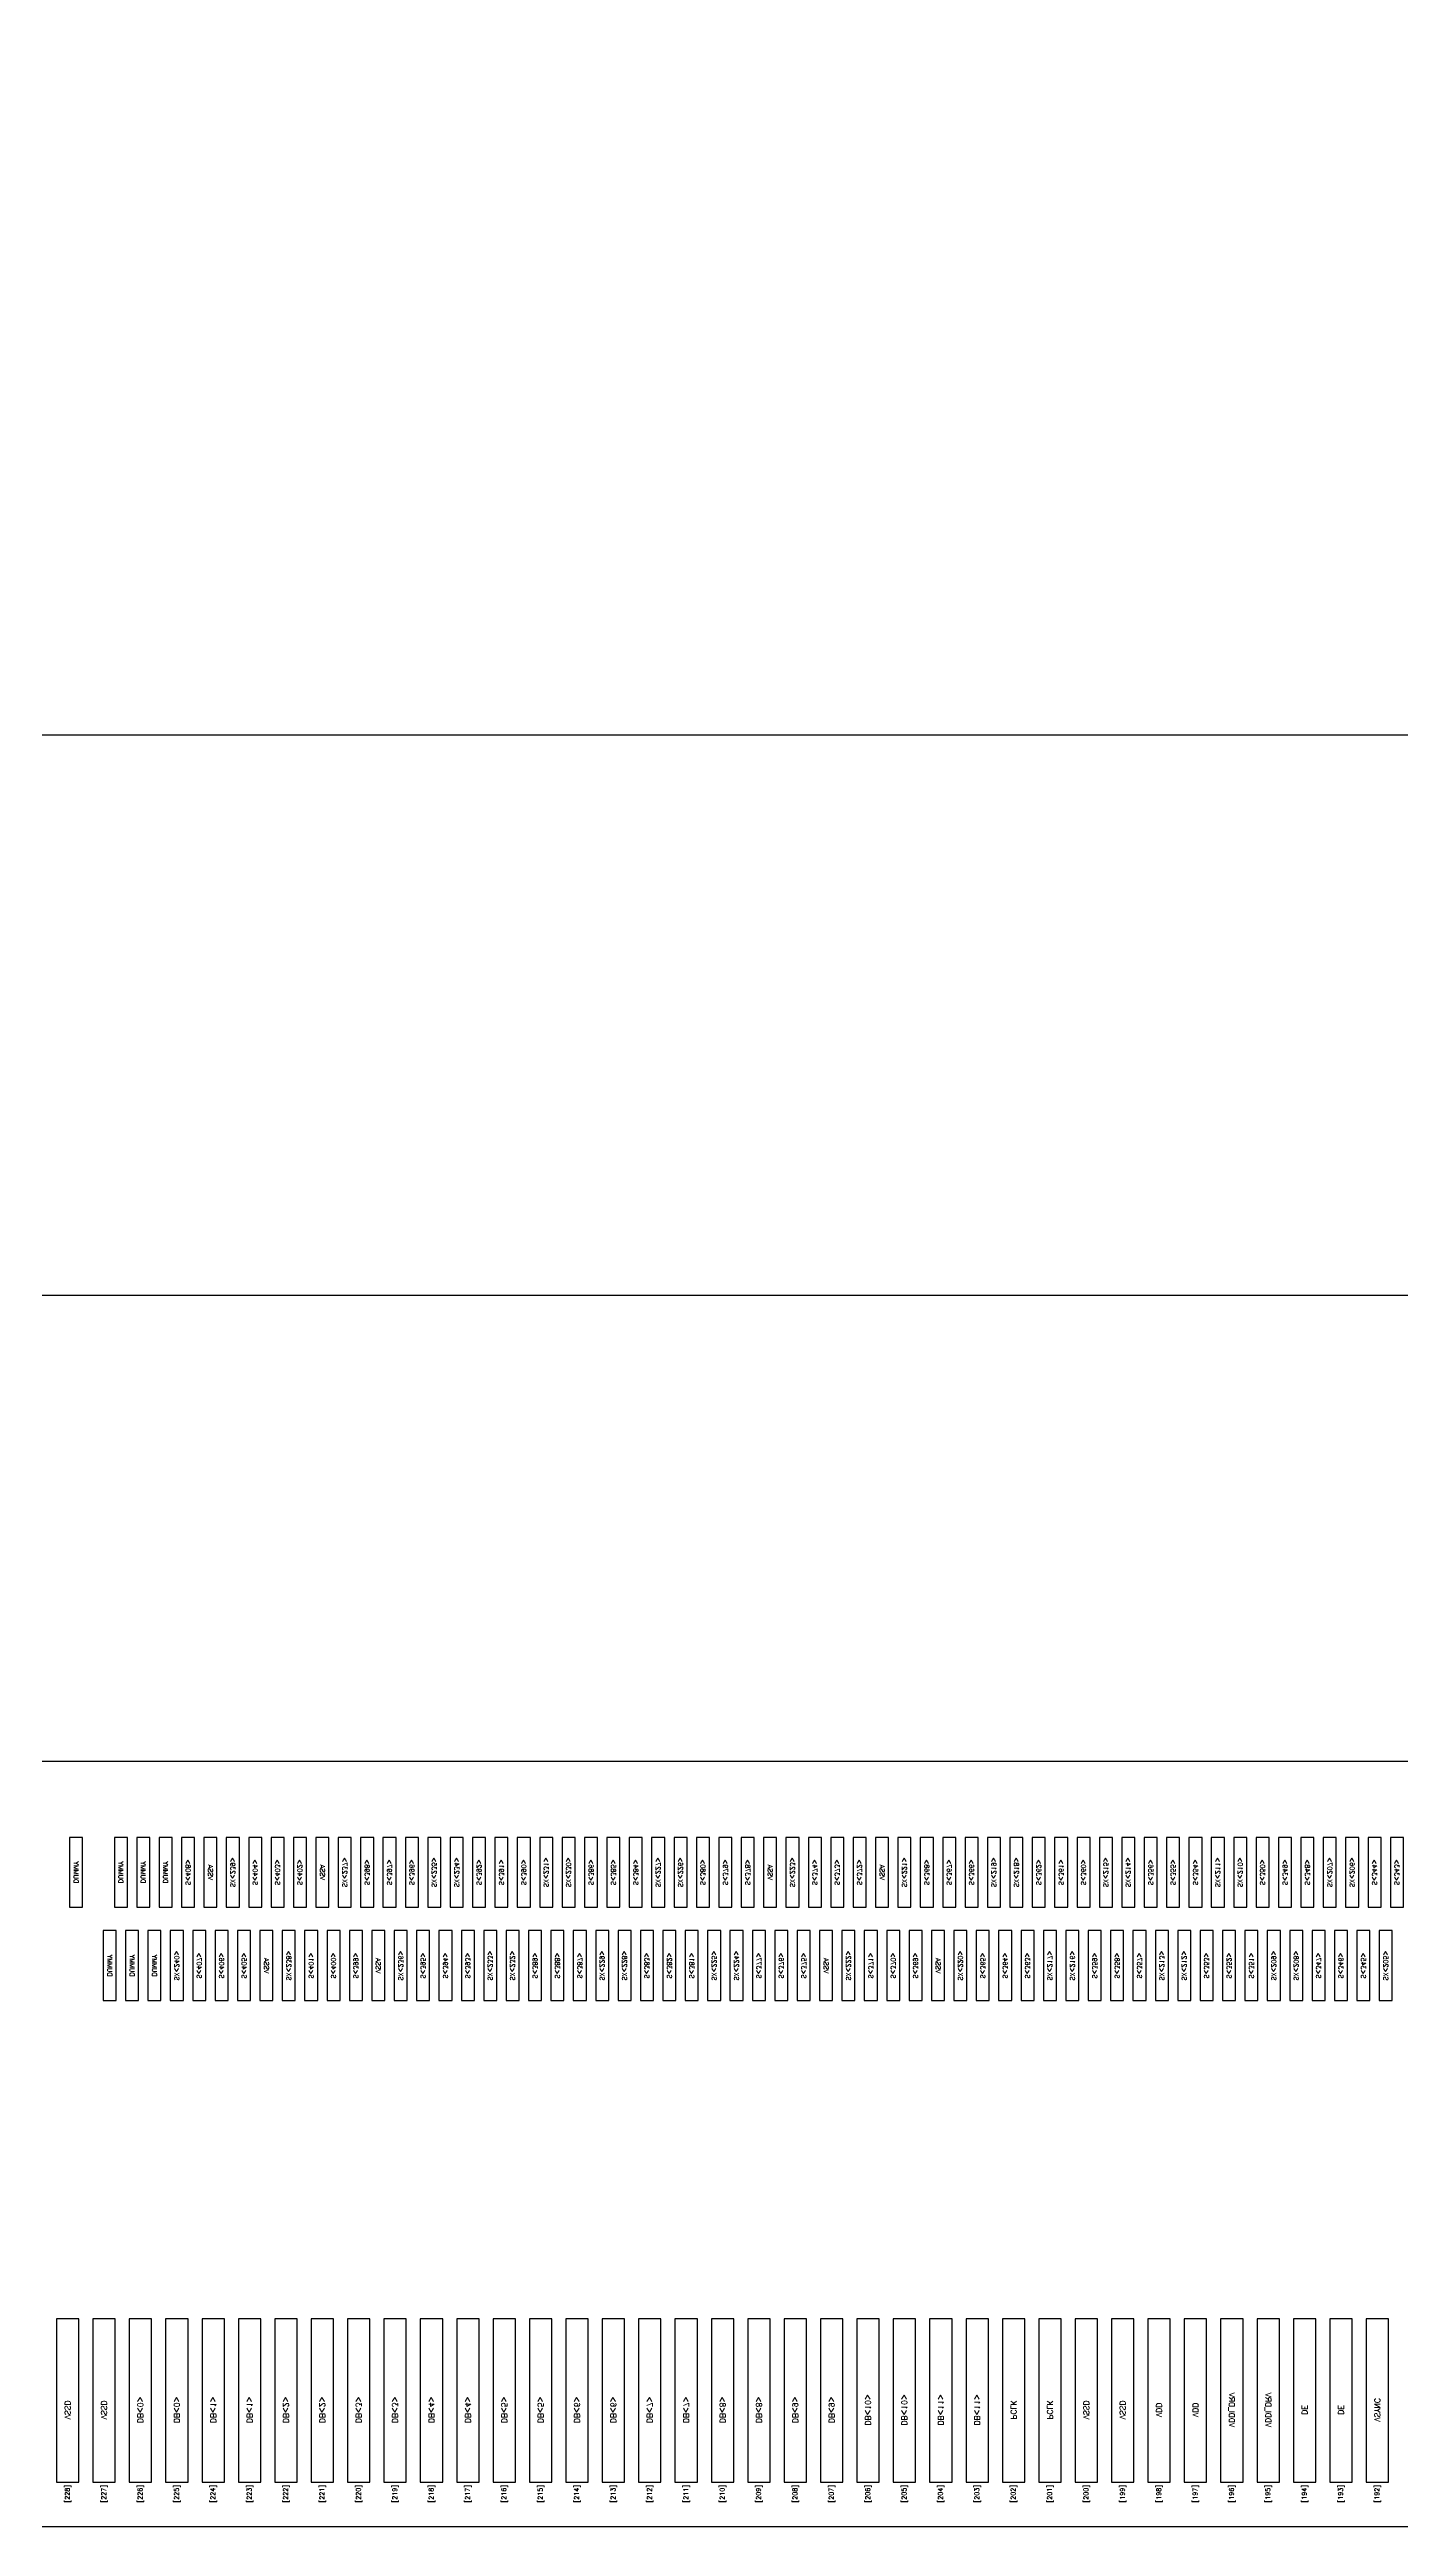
# Model space of a CAD drawing. Header units: millimetres. Extents: x 1248 to 1672, y 459 to 760.
# Drawn here: x 1350.302 to 1351.75, y 607.859 to 610.514 of the extents above; entities that cross this region are included whole.
import ezdxf
from ezdxf.enums import TextEntityAlignment as Align

# ---------------------------------------------------------------- set-up
doc = ezdxf.new("R2010")
doc.units = ezdxf.units.MM
doc.layers.add('DIM（标注）', color=3, linetype='Continuous')
doc.layers.add('标 注', color=3, linetype='Continuous')
doc.styles.get("Standard").update_dxf_attribs({"font": 'txt', "bigfont": 'gbcbig.shx'})
doc.dimstyles.get("Standard").update_dxf_attribs({"dimtxt": 0.18, "dimasz": 0.18, "dimexe": 0.18, "dimexo": 0.0625, "dimgap": 0.09, "dimtad": 0, "dimtih": 1, "dimtoh": 1, "dimdec": 4, "dimzin": 0, "dimdsep": 46, "dimtxsty": 'Standard', "dimcen": 0.09, "dimadec": 0, "dimazin": 0, "dimtfac": 1, "dimtdec": 4, "dimtofl": 0, "dimtmove": 0, "dimatfit": 3, "dimfxl": 1, "dimtolj": 1, "dimtzin": 0, "dimarcsym": 0})

# ---------------------------------------------------------------- blocks, each defined once
blk = doc.blocks.new('LCD')
at = {"color": 6}
for points in [[(7370.5424, -535.9852), (7424.3824, -535.9852), (7424.3824, -447.2852), (7370.5424, -447.2852)], [(7384.9624, -537.3052), (7409.9624, -537.3052), (7409.9624, -536.4852), (7384.9624, -536.4852)], [(7401.0134, -536.6415), (7401.0274, -536.6415), (7401.0274, -536.5665), (7401.0134, -536.5665)], [(7401.0134, -536.6415), (7401.0274, -536.6415), (7401.0274, -536.5665), (7401.0134, -536.5665)], [(7401.0614, -536.6415), (7401.0754, -536.6415), (7401.0754, -536.5665), (7401.0614, -536.5665)], [(7401.0614, -536.6415), (7401.0754, -536.6415), (7401.0754, -536.5665), (7401.0614, -536.5665)], [(7401.0854, -536.6415), (7401.0994, -536.6415), (7401.0994, -536.5665), (7401.0854, -536.5665)], [(7401.0854, -536.6415), (7401.0994, -536.6415), (7401.0994, -536.5665), (7401.0854, -536.5665)], [(7401.1094, -536.6415), (7401.1234, -536.6415), (7401.1234, -536.5665), (7401.1094, -536.5665)], [(7401.1094, -536.6415), (7401.1234, -536.6415), (7401.1234, -536.5665), (7401.1094, -536.5665)], [(7401.1334, -536.6415), (7401.1474, -536.6415), (7401.1474, -536.5665), (7401.1334, -536.5665)], [(7401.1334, -536.6415), (7401.1474, -536.6415), (7401.1474, -536.5665), (7401.1334, -536.5665)], [(7401.1574, -536.6415), (7401.1714, -536.6415), (7401.1714, -536.5665), (7401.1574, -536.5665)], [(7401.1574, -536.6415), (7401.1714, -536.6415), (7401.1714, -536.5665), (7401.1574, -536.5665)], [(7401.1814, -536.6415), (7401.1954, -536.6415), (7401.1954, -536.5665), (7401.1814, -536.5665)], [(7401.1814, -536.6415), (7401.1954, -536.6415), (7401.1954, -536.5665), (7401.1814, -536.5665)], [(7401.2054, -536.6415), (7401.2194, -536.6415), (7401.2194, -536.5665), (7401.2054, -536.5665)], [(7401.2054, -536.6415), (7401.2194, -536.6415), (7401.2194, -536.5665), (7401.2054, -536.5665)], [(7401.2294, -536.6415), (7401.2434, -536.6415), (7401.2434, -536.5665), (7401.2294, -536.5665)], [(7401.2294, -536.6415), (7401.2434, -536.6415), (7401.2434, -536.5665), (7401.2294, -536.5665)], [(7401.2534, -536.6415), (7401.2674, -536.6415), (7401.2674, -536.5665), (7401.2534, -536.5665)], [(7401.2534, -536.6415), (7401.2674, -536.6415), (7401.2674, -536.5665), (7401.2534, -536.5665)], [(7401.2774, -536.6415), (7401.2914, -536.6415), (7401.2914, -536.5665), (7401.2774, -536.5665)], [(7401.2774, -536.6415), (7401.2914, -536.6415), (7401.2914, -536.5665), (7401.2774, -536.5665)], [(7401.3014, -536.6415), (7401.3154, -536.6415), (7401.3154, -536.5665), (7401.3014, -536.5665)], [(7401.3014, -536.6415), (7401.3154, -536.6415), (7401.3154, -536.5665), (7401.3014, -536.5665)], [(7401.3254, -536.6415), (7401.3394, -536.6415), (7401.3394, -536.5665), (7401.3254, -536.5665)], [(7401.3254, -536.6415), (7401.3394, -536.6415), (7401.3394, -536.5665), (7401.3254, -536.5665)], [(7401.3494, -536.6415), (7401.3634, -536.6415), (7401.3634, -536.5665), (7401.3494, -536.5665)], [(7401.3494, -536.6415), (7401.3634, -536.6415), (7401.3634, -536.5665), (7401.3494, -536.5665)], [(7401.3734, -536.6415), (7401.3874, -536.6415), (7401.3874, -536.5665), (7401.3734, -536.5665)], [(7401.3734, -536.6415), (7401.3874, -536.6415), (7401.3874, -536.5665), (7401.3734, -536.5665)], [(7401.3974, -536.6415), (7401.4114, -536.6415), (7401.4114, -536.5665), (7401.3974, -536.5665)], [(7401.3974, -536.6415), (7401.4114, -536.6415), (7401.4114, -536.5665), (7401.3974, -536.5665)], [(7401.4214, -536.6415), (7401.4354, -536.6415), (7401.4354, -536.5665), (7401.4214, -536.5665)], [(7401.4214, -536.6415), (7401.4354, -536.6415), (7401.4354, -536.5665), (7401.4214, -536.5665)], [(7401.4454, -536.6415), (7401.4594, -536.6415), (7401.4594, -536.5665), (7401.4454, -536.5665)], [(7401.4454, -536.6415), (7401.4594, -536.6415), (7401.4594, -536.5665), (7401.4454, -536.5665)], [(7401.4694, -536.6415), (7401.4834, -536.6415), (7401.4834, -536.5665), (7401.4694, -536.5665)], [(7401.4694, -536.6415), (7401.4834, -536.6415), (7401.4834, -536.5665), (7401.4694, -536.5665)], [(7401.4934, -536.6415), (7401.5074, -536.6415), (7401.5074, -536.5665), (7401.4934, -536.5665)], [(7401.4934, -536.6415), (7401.5074, -536.6415), (7401.5074, -536.5665), (7401.4934, -536.5665)], [(7401.5174, -536.6415), (7401.5314, -536.6415), (7401.5314, -536.5665), (7401.5174, -536.5665)], [(7401.5174, -536.6415), (7401.5314, -536.6415), (7401.5314, -536.5665), (7401.5174, -536.5665)], [(7401.5414, -536.6415), (7401.5554, -536.6415), (7401.5554, -536.5665), (7401.5414, -536.5665)], [(7401.5414, -536.6415), (7401.5554, -536.6415), (7401.5554, -536.5665), (7401.5414, -536.5665)], [(7401.5654, -536.6415), (7401.5794, -536.6415), (7401.5794, -536.5665), (7401.5654, -536.5665)], [(7401.5654, -536.6415), (7401.5794, -536.6415), (7401.5794, -536.5665), (7401.5654, -536.5665)], [(7401.5894, -536.6415), (7401.6034, -536.6415), (7401.6034, -536.5665), (7401.5894, -536.5665)], [(7401.5894, -536.6415), (7401.6034, -536.6415), (7401.6034, -536.5665), (7401.5894, -536.5665)], [(7401.6134, -536.6415), (7401.6274, -536.6415), (7401.6274, -536.5665), (7401.6134, -536.5665)], [(7401.6134, -536.6415), (7401.6274, -536.6415), (7401.6274, -536.5665), (7401.6134, -536.5665)], [(7401.6374, -536.6415), (7401.6514, -536.6415), (7401.6514, -536.5665), (7401.6374, -536.5665)], [(7401.6374, -536.6415), (7401.6514, -536.6415), (7401.6514, -536.5665), (7401.6374, -536.5665)], [(7401.6614, -536.6415), (7401.6754, -536.6415), (7401.6754, -536.5665), (7401.6614, -536.5665)], [(7401.6614, -536.6415), (7401.6754, -536.6415), (7401.6754, -536.5665), (7401.6614, -536.5665)], [(7401.6854, -536.6415), (7401.6994, -536.6415), (7401.6994, -536.5665), (7401.6854, -536.5665)], [(7401.6854, -536.6415), (7401.6994, -536.6415), (7401.6994, -536.5665), (7401.6854, -536.5665)], [(7401.7094, -536.6415), (7401.7234, -536.6415), (7401.7234, -536.5665), (7401.7094, -536.5665)], [(7401.7094, -536.6415), (7401.7234, -536.6415), (7401.7234, -536.5665), (7401.7094, -536.5665)], [(7401.7334, -536.6415), (7401.7474, -536.6415), (7401.7474, -536.5665), (7401.7334, -536.5665)], [(7401.7334, -536.6415), (7401.7474, -536.6415), (7401.7474, -536.5665), (7401.7334, -536.5665)], [(7401.7574, -536.6415), (7401.7714, -536.6415), (7401.7714, -536.5665), (7401.7574, -536.5665)], [(7401.7574, -536.6415), (7401.7714, -536.6415), (7401.7714, -536.5665), (7401.7574, -536.5665)], [(7401.7814, -536.6415), (7401.7954, -536.6415), (7401.7954, -536.5665), (7401.7814, -536.5665)], [(7401.7814, -536.6415), (7401.7954, -536.6415), (7401.7954, -536.5665), (7401.7814, -536.5665)], [(7401.8054, -536.6415), (7401.8194, -536.6415), (7401.8194, -536.5665), (7401.8054, -536.5665)], [(7401.8054, -536.6415), (7401.8194, -536.6415), (7401.8194, -536.5665), (7401.8054, -536.5665)], [(7401.8294, -536.6415), (7401.8434, -536.6415), (7401.8434, -536.5665), (7401.8294, -536.5665)], [(7401.8294, -536.6415), (7401.8434, -536.6415), (7401.8434, -536.5665), (7401.8294, -536.5665)], [(7401.8534, -536.6415), (7401.8674, -536.6415), (7401.8674, -536.5665), (7401.8534, -536.5665)], [(7401.8534, -536.6415), (7401.8674, -536.6415), (7401.8674, -536.5665), (7401.8534, -536.5665)], [(7401.8774, -536.6415), (7401.8914, -536.6415), (7401.8914, -536.5665), (7401.8774, -536.5665)], [(7401.8774, -536.6415), (7401.8914, -536.6415), (7401.8914, -536.5665), (7401.8774, -536.5665)], [(7401.9014, -536.6415), (7401.9154, -536.6415), (7401.9154, -536.5665), (7401.9014, -536.5665)], [(7401.9014, -536.6415), (7401.9154, -536.6415), (7401.9154, -536.5665), (7401.9014, -536.5665)], [(7401.9254, -536.6415), (7401.9394, -536.6415), (7401.9394, -536.5665), (7401.9254, -536.5665)], [(7401.9254, -536.6415), (7401.9394, -536.6415), (7401.9394, -536.5665), (7401.9254, -536.5665)], [(7401.9494, -536.6415), (7401.9634, -536.6415), (7401.9634, -536.5665), (7401.9494, -536.5665)], [(7401.9494, -536.6415), (7401.9634, -536.6415), (7401.9634, -536.5665), (7401.9494, -536.5665)], [(7401.9734, -536.6415), (7401.9874, -536.6415), (7401.9874, -536.5665), (7401.9734, -536.5665)], [(7401.9734, -536.6415), (7401.9874, -536.6415), (7401.9874, -536.5665), (7401.9734, -536.5665)], [(7401.9974, -536.6415), (7402.0114, -536.6415), (7402.0114, -536.5665), (7401.9974, -536.5665)], [(7401.9974, -536.6415), (7402.0114, -536.6415), (7402.0114, -536.5665), (7401.9974, -536.5665)], [(7402.0214, -536.6415), (7402.0354, -536.6415), (7402.0354, -536.5665), (7402.0214, -536.5665)], [(7402.0214, -536.6415), (7402.0354, -536.6415), (7402.0354, -536.5665), (7402.0214, -536.5665)], [(7402.0454, -536.6415), (7402.0594, -536.6415), (7402.0594, -536.5665), (7402.0454, -536.5665)], [(7402.0454, -536.6415), (7402.0594, -536.6415), (7402.0594, -536.5665), (7402.0454, -536.5665)], [(7402.0694, -536.6415), (7402.0834, -536.6415), (7402.0834, -536.5665), (7402.0694, -536.5665)], [(7402.0694, -536.6415), (7402.0834, -536.6415), (7402.0834, -536.5665), (7402.0694, -536.5665)], [(7402.0934, -536.6415), (7402.1074, -536.6415), (7402.1074, -536.5665), (7402.0934, -536.5665)], [(7402.0934, -536.6415), (7402.1074, -536.6415), (7402.1074, -536.5665), (7402.0934, -536.5665)], [(7402.1174, -536.6415), (7402.1314, -536.6415), (7402.1314, -536.5665), (7402.1174, -536.5665)], [(7402.1174, -536.6415), (7402.1314, -536.6415), (7402.1314, -536.5665), (7402.1174, -536.5665)], [(7402.1414, -536.6415), (7402.1554, -536.6415), (7402.1554, -536.5665), (7402.1414, -536.5665)], [(7402.1414, -536.6415), (7402.1554, -536.6415), (7402.1554, -536.5665), (7402.1414, -536.5665)], [(7402.1654, -536.6415), (7402.1794, -536.6415), (7402.1794, -536.5665), (7402.1654, -536.5665)], [(7402.1654, -536.6415), (7402.1794, -536.6415), (7402.1794, -536.5665), (7402.1654, -536.5665)], [(7402.1894, -536.6415), (7402.2034, -536.6415), (7402.2034, -536.5665), (7402.1894, -536.5665)], [(7402.1894, -536.6415), (7402.2034, -536.6415), (7402.2034, -536.5665), (7402.1894, -536.5665)], [(7402.2134, -536.6415), (7402.2274, -536.6415), (7402.2274, -536.5665), (7402.2134, -536.5665)], [(7402.2134, -536.6415), (7402.2274, -536.6415), (7402.2274, -536.5665), (7402.2134, -536.5665)], [(7402.2374, -536.6415), (7402.2514, -536.6415), (7402.2514, -536.5665), (7402.2374, -536.5665)], [(7402.2374, -536.6415), (7402.2514, -536.6415), (7402.2514, -536.5665), (7402.2374, -536.5665)], [(7402.2614, -536.6415), (7402.2754, -536.6415), (7402.2754, -536.5665), (7402.2614, -536.5665)], [(7402.2614, -536.6415), (7402.2754, -536.6415), (7402.2754, -536.5665), (7402.2614, -536.5665)], [(7402.2854, -536.6415), (7402.2994, -536.6415), (7402.2994, -536.5665), (7402.2854, -536.5665)], [(7402.2854, -536.6415), (7402.2994, -536.6415), (7402.2994, -536.5665), (7402.2854, -536.5665)], [(7402.3094, -536.6415), (7402.3234, -536.6415), (7402.3234, -536.5665), (7402.3094, -536.5665)], [(7402.3094, -536.6415), (7402.3234, -536.6415), (7402.3234, -536.5665), (7402.3094, -536.5665)], [(7402.3334, -536.6415), (7402.3474, -536.6415), (7402.3474, -536.5665), (7402.3334, -536.5665)], [(7402.3334, -536.6415), (7402.3474, -536.6415), (7402.3474, -536.5665), (7402.3334, -536.5665)], [(7402.3574, -536.6415), (7402.3714, -536.6415), (7402.3714, -536.5665), (7402.3574, -536.5665)], [(7402.3574, -536.6415), (7402.3714, -536.6415), (7402.3714, -536.5665), (7402.3574, -536.5665)], [(7402.3814, -536.6415), (7402.3954, -536.6415), (7402.3954, -536.5665), (7402.3814, -536.5665)], [(7402.3814, -536.6415), (7402.3954, -536.6415), (7402.3954, -536.5665), (7402.3814, -536.5665)], [(7402.4054, -536.6415), (7402.4194, -536.6415), (7402.4194, -536.5665), (7402.4054, -536.5665)], [(7402.4054, -536.6415), (7402.4194, -536.6415), (7402.4194, -536.5665), (7402.4054, -536.5665)], [(7402.4294, -536.6415), (7402.4434, -536.6415), (7402.4434, -536.5665), (7402.4294, -536.5665)], [(7402.4294, -536.6415), (7402.4434, -536.6415), (7402.4434, -536.5665), (7402.4294, -536.5665)], [(7401.0494, -536.7415), (7401.0634, -536.7415), (7401.0634, -536.6665), (7401.0494, -536.6665)], [(7401.0494, -536.7415), (7401.0634, -536.7415), (7401.0634, -536.6665), (7401.0494, -536.6665)], [(7401.0734, -536.7415), (7401.0874, -536.7415), (7401.0874, -536.6665), (7401.0734, -536.6665)], [(7401.0734, -536.7415), (7401.0874, -536.7415), (7401.0874, -536.6665), (7401.0734, -536.6665)], [(7401.0974, -536.7415), (7401.1114, -536.7415), (7401.1114, -536.6665), (7401.0974, -536.6665)], [(7401.0974, -536.7415), (7401.1114, -536.7415), (7401.1114, -536.6665), (7401.0974, -536.6665)], [(7401.1214, -536.7415), (7401.1354, -536.7415), (7401.1354, -536.6665), (7401.1214, -536.6665)], [(7401.1214, -536.7415), (7401.1354, -536.7415), (7401.1354, -536.6665), (7401.1214, -536.6665)], [(7401.1454, -536.7415), (7401.1594, -536.7415), (7401.1594, -536.6665), (7401.1454, -536.6665)], [(7401.1454, -536.7415), (7401.1594, -536.7415), (7401.1594, -536.6665), (7401.1454, -536.6665)], [(7401.1694, -536.7415), (7401.1834, -536.7415), (7401.1834, -536.6665), (7401.1694, -536.6665)], [(7401.1694, -536.7415), (7401.1834, -536.7415), (7401.1834, -536.6665), (7401.1694, -536.6665)], [(7401.1934, -536.7415), (7401.2074, -536.7415), (7401.2074, -536.6665), (7401.1934, -536.6665)], [(7401.1934, -536.7415), (7401.2074, -536.7415), (7401.2074, -536.6665), (7401.1934, -536.6665)], [(7401.2174, -536.7415), (7401.2314, -536.7415), (7401.2314, -536.6665), (7401.2174, -536.6665)], [(7401.2174, -536.7415), (7401.2314, -536.7415), (7401.2314, -536.6665), (7401.2174, -536.6665)], [(7401.2414, -536.7415), (7401.2554, -536.7415), (7401.2554, -536.6665), (7401.2414, -536.6665)], [(7401.2414, -536.7415), (7401.2554, -536.7415), (7401.2554, -536.6665), (7401.2414, -536.6665)], [(7401.2654, -536.7415), (7401.2794, -536.7415), (7401.2794, -536.6665), (7401.2654, -536.6665)], [(7401.2654, -536.7415), (7401.2794, -536.7415), (7401.2794, -536.6665), (7401.2654, -536.6665)], [(7401.2894, -536.7415), (7401.3034, -536.7415), (7401.3034, -536.6665), (7401.2894, -536.6665)], [(7401.2894, -536.7415), (7401.3034, -536.7415), (7401.3034, -536.6665), (7401.2894, -536.6665)], [(7401.3134, -536.7415), (7401.3274, -536.7415), (7401.3274, -536.6665), (7401.3134, -536.6665)], [(7401.3134, -536.7415), (7401.3274, -536.7415), (7401.3274, -536.6665), (7401.3134, -536.6665)], [(7401.3374, -536.7415), (7401.3514, -536.7415), (7401.3514, -536.6665), (7401.3374, -536.6665)], [(7401.3374, -536.7415), (7401.3514, -536.7415), (7401.3514, -536.6665), (7401.3374, -536.6665)], [(7401.3614, -536.7415), (7401.3754, -536.7415), (7401.3754, -536.6665), (7401.3614, -536.6665)], [(7401.3614, -536.7415), (7401.3754, -536.7415), (7401.3754, -536.6665), (7401.3614, -536.6665)], [(7401.3854, -536.7415), (7401.3994, -536.7415), (7401.3994, -536.6665), (7401.3854, -536.6665)], [(7401.3854, -536.7415), (7401.3994, -536.7415), (7401.3994, -536.6665), (7401.3854, -536.6665)], [(7401.4094, -536.7415), (7401.4234, -536.7415), (7401.4234, -536.6665), (7401.4094, -536.6665)], [(7401.4094, -536.7415), (7401.4234, -536.7415), (7401.4234, -536.6665), (7401.4094, -536.6665)], [(7401.4334, -536.7415), (7401.4474, -536.7415), (7401.4474, -536.6665), (7401.4334, -536.6665)], [(7401.4334, -536.7415), (7401.4474, -536.7415), (7401.4474, -536.6665), (7401.4334, -536.6665)], [(7401.4574, -536.7415), (7401.4714, -536.7415), (7401.4714, -536.6665), (7401.4574, -536.6665)], [(7401.4574, -536.7415), (7401.4714, -536.7415), (7401.4714, -536.6665), (7401.4574, -536.6665)], [(7401.4814, -536.7415), (7401.4954, -536.7415), (7401.4954, -536.6665), (7401.4814, -536.6665)], [(7401.4814, -536.7415), (7401.4954, -536.7415), (7401.4954, -536.6665), (7401.4814, -536.6665)], [(7401.5054, -536.7415), (7401.5194, -536.7415), (7401.5194, -536.6665), (7401.5054, -536.6665)], [(7401.5054, -536.7415), (7401.5194, -536.7415), (7401.5194, -536.6665), (7401.5054, -536.6665)], [(7401.5294, -536.7415), (7401.5434, -536.7415), (7401.5434, -536.6665), (7401.5294, -536.6665)], [(7401.5294, -536.7415), (7401.5434, -536.7415), (7401.5434, -536.6665), (7401.5294, -536.6665)], [(7401.5534, -536.7415), (7401.5674, -536.7415), (7401.5674, -536.6665), (7401.5534, -536.6665)], [(7401.5534, -536.7415), (7401.5674, -536.7415), (7401.5674, -536.6665), (7401.5534, -536.6665)], [(7401.5774, -536.7415), (7401.5914, -536.7415), (7401.5914, -536.6665), (7401.5774, -536.6665)], [(7401.5774, -536.7415), (7401.5914, -536.7415), (7401.5914, -536.6665), (7401.5774, -536.6665)], [(7401.6014, -536.7415), (7401.6154, -536.7415), (7401.6154, -536.6665), (7401.6014, -536.6665)], [(7401.6014, -536.7415), (7401.6154, -536.7415), (7401.6154, -536.6665), (7401.6014, -536.6665)], [(7401.6254, -536.7415), (7401.6394, -536.7415), (7401.6394, -536.6665), (7401.6254, -536.6665)], [(7401.6254, -536.7415), (7401.6394, -536.7415), (7401.6394, -536.6665), (7401.6254, -536.6665)], [(7401.6494, -536.7415), (7401.6634, -536.7415), (7401.6634, -536.6665), (7401.6494, -536.6665)], [(7401.6494, -536.7415), (7401.6634, -536.7415), (7401.6634, -536.6665), (7401.6494, -536.6665)], [(7401.6734, -536.7415), (7401.6874, -536.7415), (7401.6874, -536.6665), (7401.6734, -536.6665)], [(7401.6734, -536.7415), (7401.6874, -536.7415), (7401.6874, -536.6665), (7401.6734, -536.6665)], [(7401.6974, -536.7415), (7401.7114, -536.7415), (7401.7114, -536.6665), (7401.6974, -536.6665)], [(7401.6974, -536.7415), (7401.7114, -536.7415), (7401.7114, -536.6665), (7401.6974, -536.6665)], [(7401.7214, -536.7415), (7401.7354, -536.7415), (7401.7354, -536.6665), (7401.7214, -536.6665)], [(7401.7214, -536.7415), (7401.7354, -536.7415), (7401.7354, -536.6665), (7401.7214, -536.6665)], [(7401.7454, -536.7415), (7401.7594, -536.7415), (7401.7594, -536.6665), (7401.7454, -536.6665)], [(7401.7454, -536.7415), (7401.7594, -536.7415), (7401.7594, -536.6665), (7401.7454, -536.6665)], [(7401.7694, -536.7415), (7401.7834, -536.7415), (7401.7834, -536.6665), (7401.7694, -536.6665)], [(7401.7694, -536.7415), (7401.7834, -536.7415), (7401.7834, -536.6665), (7401.7694, -536.6665)], [(7401.7934, -536.7415), (7401.8074, -536.7415), (7401.8074, -536.6665), (7401.7934, -536.6665)], [(7401.7934, -536.7415), (7401.8074, -536.7415), (7401.8074, -536.6665), (7401.7934, -536.6665)], [(7401.8174, -536.7415), (7401.8314, -536.7415), (7401.8314, -536.6665), (7401.8174, -536.6665)], [(7401.8174, -536.7415), (7401.8314, -536.7415), (7401.8314, -536.6665), (7401.8174, -536.6665)], [(7401.8414, -536.7415), (7401.8554, -536.7415), (7401.8554, -536.6665), (7401.8414, -536.6665)], [(7401.8414, -536.7415), (7401.8554, -536.7415), (7401.8554, -536.6665), (7401.8414, -536.6665)], [(7401.8654, -536.7415), (7401.8794, -536.7415), (7401.8794, -536.6665), (7401.8654, -536.6665)], [(7401.8654, -536.7415), (7401.8794, -536.7415), (7401.8794, -536.6665), (7401.8654, -536.6665)], [(7401.8894, -536.7415), (7401.9034, -536.7415), (7401.9034, -536.6665), (7401.8894, -536.6665)], [(7401.8894, -536.7415), (7401.9034, -536.7415), (7401.9034, -536.6665), (7401.8894, -536.6665)], [(7401.9134, -536.7415), (7401.9274, -536.7415), (7401.9274, -536.6665), (7401.9134, -536.6665)], [(7401.9134, -536.7415), (7401.9274, -536.7415), (7401.9274, -536.6665), (7401.9134, -536.6665)], [(7401.9374, -536.7415), (7401.9514, -536.7415), (7401.9514, -536.6665), (7401.9374, -536.6665)], [(7401.9374, -536.7415), (7401.9514, -536.7415), (7401.9514, -536.6665), (7401.9374, -536.6665)], [(7401.9614, -536.7415), (7401.9754, -536.7415), (7401.9754, -536.6665), (7401.9614, -536.6665)], [(7401.9614, -536.7415), (7401.9754, -536.7415), (7401.9754, -536.6665), (7401.9614, -536.6665)], [(7401.9854, -536.7415), (7401.9994, -536.7415), (7401.9994, -536.6665), (7401.9854, -536.6665)], [(7401.9854, -536.7415), (7401.9994, -536.7415), (7401.9994, -536.6665), (7401.9854, -536.6665)], [(7402.0094, -536.7415), (7402.0234, -536.7415), (7402.0234, -536.6665), (7402.0094, -536.6665)], [(7402.0094, -536.7415), (7402.0234, -536.7415), (7402.0234, -536.6665), (7402.0094, -536.6665)], [(7402.0334, -536.7415), (7402.0474, -536.7415), (7402.0474, -536.6665), (7402.0334, -536.6665)], [(7402.0334, -536.7415), (7402.0474, -536.7415), (7402.0474, -536.6665), (7402.0334, -536.6665)], [(7402.0574, -536.7415), (7402.0714, -536.7415), (7402.0714, -536.6665), (7402.0574, -536.6665)], [(7402.0574, -536.7415), (7402.0714, -536.7415), (7402.0714, -536.6665), (7402.0574, -536.6665)], [(7402.0814, -536.7415), (7402.0954, -536.7415), (7402.0954, -536.6665), (7402.0814, -536.6665)], [(7402.0814, -536.7415), (7402.0954, -536.7415), (7402.0954, -536.6665), (7402.0814, -536.6665)], [(7402.1054, -536.7415), (7402.1194, -536.7415), (7402.1194, -536.6665), (7402.1054, -536.6665)], [(7402.1054, -536.7415), (7402.1194, -536.7415), (7402.1194, -536.6665), (7402.1054, -536.6665)], [(7402.1294, -536.7415), (7402.1434, -536.7415), (7402.1434, -536.6665), (7402.1294, -536.6665)], [(7402.1294, -536.7415), (7402.1434, -536.7415), (7402.1434, -536.6665), (7402.1294, -536.6665)], [(7402.1534, -536.7415), (7402.1674, -536.7415), (7402.1674, -536.6665), (7402.1534, -536.6665)], [(7402.1534, -536.7415), (7402.1674, -536.7415), (7402.1674, -536.6665), (7402.1534, -536.6665)], [(7402.1774, -536.7415), (7402.1914, -536.7415), (7402.1914, -536.6665), (7402.1774, -536.6665)], [(7402.1774, -536.7415), (7402.1914, -536.7415), (7402.1914, -536.6665), (7402.1774, -536.6665)], [(7402.2014, -536.7415), (7402.2154, -536.7415), (7402.2154, -536.6665), (7402.2014, -536.6665)], [(7402.2014, -536.7415), (7402.2154, -536.7415), (7402.2154, -536.6665), (7402.2014, -536.6665)], [(7402.2254, -536.7415), (7402.2394, -536.7415), (7402.2394, -536.6665), (7402.2254, -536.6665)], [(7402.2254, -536.7415), (7402.2394, -536.7415), (7402.2394, -536.6665), (7402.2254, -536.6665)], [(7402.2494, -536.7415), (7402.2634, -536.7415), (7402.2634, -536.6665), (7402.2494, -536.6665)], [(7402.2494, -536.7415), (7402.2634, -536.7415), (7402.2634, -536.6665), (7402.2494, -536.6665)], [(7402.2734, -536.7415), (7402.2874, -536.7415), (7402.2874, -536.6665), (7402.2734, -536.6665)], [(7402.2734, -536.7415), (7402.2874, -536.7415), (7402.2874, -536.6665), (7402.2734, -536.6665)], [(7402.2974, -536.7415), (7402.3114, -536.7415), (7402.3114, -536.6665), (7402.2974, -536.6665)], [(7402.2974, -536.7415), (7402.3114, -536.7415), (7402.3114, -536.6665), (7402.2974, -536.6665)], [(7402.3214, -536.7415), (7402.3354, -536.7415), (7402.3354, -536.6665), (7402.3214, -536.6665)], [(7402.3214, -536.7415), (7402.3354, -536.7415), (7402.3354, -536.6665), (7402.3214, -536.6665)], [(7402.3454, -536.7415), (7402.3594, -536.7415), (7402.3594, -536.6665), (7402.3454, -536.6665)], [(7402.3454, -536.7415), (7402.3594, -536.7415), (7402.3594, -536.6665), (7402.3454, -536.6665)], [(7402.3694, -536.7415), (7402.3834, -536.7415), (7402.3834, -536.6665), (7402.3694, -536.6665)], [(7402.3694, -536.7415), (7402.3834, -536.7415), (7402.3834, -536.6665), (7402.3694, -536.6665)], [(7402.3934, -536.7415), (7402.4074, -536.7415), (7402.4074, -536.6665), (7402.3934, -536.6665)], [(7402.3934, -536.7415), (7402.4074, -536.7415), (7402.4074, -536.6665), (7402.3934, -536.6665)], [(7402.4174, -536.7415), (7402.4314, -536.7415), (7402.4314, -536.6665), (7402.4174, -536.6665)], [(7402.4174, -536.7415), (7402.4314, -536.7415), (7402.4314, -536.6665), (7402.4174, -536.6665)], [(7400.9994, -537.2577), (7401.0234, -537.2577), (7401.0234, -537.0827), (7400.9994, -537.0827)], [(7400.9994, -537.2577), (7401.0234, -537.2577), (7401.0234, -537.0827), (7400.9994, -537.0827)], [(7401.0384, -537.2577), (7401.0624, -537.2577), (7401.0624, -537.0827), (7401.0384, -537.0827)], [(7401.0384, -537.2577), (7401.0624, -537.2577), (7401.0624, -537.0827), (7401.0384, -537.0827)], [(7401.0774, -537.2577), (7401.1014, -537.2577), (7401.1014, -537.0827), (7401.0774, -537.0827)], [(7401.0774, -537.2577), (7401.1014, -537.2577), (7401.1014, -537.0827), (7401.0774, -537.0827)], [(7401.1164, -537.2577), (7401.1404, -537.2577), (7401.1404, -537.0827), (7401.1164, -537.0827)], [(7401.1164, -537.2577), (7401.1404, -537.2577), (7401.1404, -537.0827), (7401.1164, -537.0827)], [(7401.1554, -537.2577), (7401.1794, -537.2577), (7401.1794, -537.0827), (7401.1554, -537.0827)], [(7401.1554, -537.2577), (7401.1794, -537.2577), (7401.1794, -537.0827), (7401.1554, -537.0827)], [(7401.1944, -537.2577), (7401.2184, -537.2577), (7401.2184, -537.0827), (7401.1944, -537.0827)], [(7401.1944, -537.2577), (7401.2184, -537.2577), (7401.2184, -537.0827), (7401.1944, -537.0827)], [(7401.2334, -537.2577), (7401.2574, -537.2577), (7401.2574, -537.0827), (7401.2334, -537.0827)], [(7401.2334, -537.2577), (7401.2574, -537.2577), (7401.2574, -537.0827), (7401.2334, -537.0827)], [(7401.2724, -537.2577), (7401.2964, -537.2577), (7401.2964, -537.0827), (7401.2724, -537.0827)], [(7401.2724, -537.2577), (7401.2964, -537.2577), (7401.2964, -537.0827), (7401.2724, -537.0827)], [(7401.3114, -537.2577), (7401.3354, -537.2577), (7401.3354, -537.0827), (7401.3114, -537.0827)], [(7401.3114, -537.2577), (7401.3354, -537.2577), (7401.3354, -537.0827), (7401.3114, -537.0827)], [(7401.3504, -537.2577), (7401.3744, -537.2577), (7401.3744, -537.0827), (7401.3504, -537.0827)], [(7401.3504, -537.2577), (7401.3744, -537.2577), (7401.3744, -537.0827), (7401.3504, -537.0827)], [(7401.3894, -537.2577), (7401.4134, -537.2577), (7401.4134, -537.0827), (7401.3894, -537.0827)], [(7401.3894, -537.2577), (7401.4134, -537.2577), (7401.4134, -537.0827), (7401.3894, -537.0827)], [(7401.4284, -537.2577), (7401.4524, -537.2577), (7401.4524, -537.0827), (7401.4284, -537.0827)], [(7401.4284, -537.2577), (7401.4524, -537.2577), (7401.4524, -537.0827), (7401.4284, -537.0827)], [(7401.4674, -537.2577), (7401.4914, -537.2577), (7401.4914, -537.0827), (7401.4674, -537.0827)], [(7401.4674, -537.2577), (7401.4914, -537.2577), (7401.4914, -537.0827), (7401.4674, -537.0827)], [(7401.5064, -537.2577), (7401.5304, -537.2577), (7401.5304, -537.0827), (7401.5064, -537.0827)], [(7401.5064, -537.2577), (7401.5304, -537.2577), (7401.5304, -537.0827), (7401.5064, -537.0827)], [(7401.5454, -537.2577), (7401.5694, -537.2577), (7401.5694, -537.0827), (7401.5454, -537.0827)], [(7401.5454, -537.2577), (7401.5694, -537.2577), (7401.5694, -537.0827), (7401.5454, -537.0827)], [(7401.5844, -537.2577), (7401.6084, -537.2577), (7401.6084, -537.0827), (7401.5844, -537.0827)], [(7401.5844, -537.2577), (7401.6084, -537.2577), (7401.6084, -537.0827), (7401.5844, -537.0827)], [(7401.6234, -537.2577), (7401.6474, -537.2577), (7401.6474, -537.0827), (7401.6234, -537.0827)], [(7401.6234, -537.2577), (7401.6474, -537.2577), (7401.6474, -537.0827), (7401.6234, -537.0827)], [(7401.6624, -537.2577), (7401.6864, -537.2577), (7401.6864, -537.0827), (7401.6624, -537.0827)], [(7401.6624, -537.2577), (7401.6864, -537.2577), (7401.6864, -537.0827), (7401.6624, -537.0827)], [(7401.7014, -537.2577), (7401.7254, -537.2577), (7401.7254, -537.0827), (7401.7014, -537.0827)], [(7401.7014, -537.2577), (7401.7254, -537.2577), (7401.7254, -537.0827), (7401.7014, -537.0827)], [(7401.7404, -537.2577), (7401.7644, -537.2577), (7401.7644, -537.0827), (7401.7404, -537.0827)], [(7401.7404, -537.2577), (7401.7644, -537.2577), (7401.7644, -537.0827), (7401.7404, -537.0827)], [(7401.7794, -537.2577), (7401.8034, -537.2577), (7401.8034, -537.0827), (7401.7794, -537.0827)], [(7401.7794, -537.2577), (7401.8034, -537.2577), (7401.8034, -537.0827), (7401.7794, -537.0827)], [(7401.8184, -537.2577), (7401.8424, -537.2577), (7401.8424, -537.0827), (7401.8184, -537.0827)], [(7401.8184, -537.2577), (7401.8424, -537.2577), (7401.8424, -537.0827), (7401.8184, -537.0827)], [(7401.8574, -537.2577), (7401.8814, -537.2577), (7401.8814, -537.0827), (7401.8574, -537.0827)], [(7401.8574, -537.2577), (7401.8814, -537.2577), (7401.8814, -537.0827), (7401.8574, -537.0827)], [(7401.8964, -537.2577), (7401.9204, -537.2577), (7401.9204, -537.0827), (7401.8964, -537.0827)], [(7401.8964, -537.2577), (7401.9204, -537.2577), (7401.9204, -537.0827), (7401.8964, -537.0827)], [(7401.9354, -537.2577), (7401.9594, -537.2577), (7401.9594, -537.0827), (7401.9354, -537.0827)], [(7401.9354, -537.2577), (7401.9594, -537.2577), (7401.9594, -537.0827), (7401.9354, -537.0827)], [(7401.9744, -537.2577), (7401.9984, -537.2577), (7401.9984, -537.0827), (7401.9744, -537.0827)], [(7401.9744, -537.2577), (7401.9984, -537.2577), (7401.9984, -537.0827), (7401.9744, -537.0827)], [(7402.0134, -537.2577), (7402.0374, -537.2577), (7402.0374, -537.0827), (7402.0134, -537.0827)], [(7402.0134, -537.2577), (7402.0374, -537.2577), (7402.0374, -537.0827), (7402.0134, -537.0827)], [(7402.0524, -537.2577), (7402.0764, -537.2577), (7402.0764, -537.0827), (7402.0524, -537.0827)], [(7402.0524, -537.2577), (7402.0764, -537.2577), (7402.0764, -537.0827), (7402.0524, -537.0827)], [(7402.0914, -537.2577), (7402.1154, -537.2577), (7402.1154, -537.0827), (7402.0914, -537.0827)], [(7402.0914, -537.2577), (7402.1154, -537.2577), (7402.1154, -537.0827), (7402.0914, -537.0827)], [(7402.1304, -537.2577), (7402.1544, -537.2577), (7402.1544, -537.0827), (7402.1304, -537.0827)], [(7402.1304, -537.2577), (7402.1544, -537.2577), (7402.1544, -537.0827), (7402.1304, -537.0827)], [(7402.1694, -537.2577), (7402.1934, -537.2577), (7402.1934, -537.0827), (7402.1694, -537.0827)], [(7402.1694, -537.2577), (7402.1934, -537.2577), (7402.1934, -537.0827), (7402.1694, -537.0827)], [(7402.2084, -537.2577), (7402.2324, -537.2577), (7402.2324, -537.0827), (7402.2084, -537.0827)], [(7402.2084, -537.2577), (7402.2324, -537.2577), (7402.2324, -537.0827), (7402.2084, -537.0827)], [(7402.2474, -537.2577), (7402.2714, -537.2577), (7402.2714, -537.0827), (7402.2474, -537.0827)], [(7402.2474, -537.2577), (7402.2714, -537.2577), (7402.2714, -537.0827), (7402.2474, -537.0827)], [(7402.2864, -537.2577), (7402.3104, -537.2577), (7402.3104, -537.0827), (7402.2864, -537.0827)], [(7402.2864, -537.2577), (7402.3104, -537.2577), (7402.3104, -537.0827), (7402.2864, -537.0827)], [(7402.3254, -537.2577), (7402.3494, -537.2577), (7402.3494, -537.0827), (7402.3254, -537.0827)], [(7402.3254, -537.2577), (7402.3494, -537.2577), (7402.3494, -537.0827), (7402.3254, -537.0827)], [(7402.3644, -537.2577), (7402.3884, -537.2577), (7402.3884, -537.0827), (7402.3644, -537.0827)], [(7402.3644, -537.2577), (7402.3884, -537.2577), (7402.3884, -537.0827), (7402.3644, -537.0827)], [(7402.4034, -537.2577), (7402.4274, -537.2577), (7402.4274, -537.0827), (7402.4034, -537.0827)], [(7402.4034, -537.2577), (7402.4274, -537.2577), (7402.4274, -537.0827), (7402.4034, -537.0827)]]:
    blk.add_lwpolyline(points, close=True, dxfattribs=at)
at = {"color": 6, "text_generation_flag": 4}
for s, height, p in [('DUMMY', 0.005, (7401.0204, -536.604)), ('DUMMY', 0.005, (7401.0684, -536.604)), ('DUMMY', 0.005, (7401.0924, -536.604)), ('DUMMY', 0.005, (7401.1164, -536.604)), ('S<408>', 0.005, (7401.1404, -536.604)), ('VSSA', 0.005, (7401.1644, -536.604)), ('SX<239>', 0.005, (7401.1884, -536.604)), ('S<404>', 0.005, (7401.2124, -536.604)), ('S<403>', 0.005, (7401.2364, -536.604)), ('S<402>', 0.005, (7401.2604, -536.604)), ('VSSA', 0.005, (7401.2844, -536.604)), ('SX<237>', 0.005, (7401.3084, -536.604)), ('S<398>', 0.005, (7401.3324, -536.604)), ('S<397>', 0.005, (7401.3564, -536.604)), ('S<396>', 0.005, (7401.3804, -536.604)), ('SX<235>', 0.005, (7401.4044, -536.604)), ('SX<234>', 0.005, (7401.4284, -536.604)), ('S<392>', 0.005, (7401.4524, -536.604)), ('S<391>', 0.005, (7401.4764, -536.604)), ('S<390>', 0.005, (7401.5004, -536.604)), ('SX<231>', 0.005, (7401.5244, -536.604)), ('SX<230>', 0.005, (7401.5484, -536.604)), ('S<386>', 0.005, (7401.5724, -536.604)), ('S<385>', 0.005, (7401.5964, -536.604)), ('S<384>', 0.005, (7401.6204, -536.604)), ('SX<227>', 0.005, (7401.6444, -536.604)), ('SX<226>', 0.005, (7401.6684, -536.604)), ('S<380>', 0.005, (7401.6924, -536.604)), ('S<379>', 0.005, (7401.7164, -536.604)), ('S<378>', 0.005, (7401.7404, -536.604)), ('VSSA', 0.005, (7401.7644, -536.604)), ('SX<223>', 0.005, (7401.7884, -536.604)), ('S<374>', 0.005, (7401.8124, -536.604)), ('S<373>', 0.005, (7401.8364, -536.604)), ('S<372>', 0.005, (7401.8604, -536.604)), ('VSSA', 0.005, (7401.8844, -536.604)), ('SX<221>', 0.005, (7401.9084, -536.604)), ('S<368>', 0.005, (7401.9324, -536.604)), ('S<367>', 0.005, (7401.9564, -536.604)), ('S<366>', 0.005, (7401.9804, -536.604)), ('SX<219>', 0.005, (7402.0044, -536.604)), ('SX<218>', 0.005, (7402.0284, -536.604)), ('S<362>', 0.005, (7402.0524, -536.604)), ('S<361>', 0.005, (7402.0764, -536.604)), ('S<360>', 0.005, (7402.1004, -536.604)), ('SX<215>', 0.005, (7402.1244, -536.604)), ('SX<214>', 0.005, (7402.1484, -536.604)), ('S<356>', 0.005, (7402.1724, -536.604)), ('S<355>', 0.005, (7402.1964, -536.604)), ('S<354>', 0.005, (7402.2204, -536.604)), ('SX<211>', 0.005, (7402.2444, -536.604)), ('SX<210>', 0.005, (7402.2684, -536.604)), ('S<350>', 0.005, (7402.2924, -536.604)), ('S<349>', 0.005, (7402.3164, -536.604)), ('S<348>', 0.005, (7402.3404, -536.604)), ('SX<207>', 0.005, (7402.3644, -536.604)), ('SX<206>', 0.005, (7402.3884, -536.604)), ('S<344>', 0.005, (7402.4124, -536.604)), ('S<343>', 0.005, (7402.4364, -536.604)), ('DUMMY', 0.005, (7401.0564, -536.704)), ('DUMMY', 0.005, (7401.0804, -536.704)), ('DUMMY', 0.005, (7401.1044, -536.704)), ('SX<240>', 0.005, (7401.1284, -536.704)), ('S<407>', 0.005, (7401.1524, -536.704)), ('S<406>', 0.005, (7401.1764, -536.704)), ('S<405>', 0.005, (7401.2004, -536.704)), ('VSSA', 0.005, (7401.2244, -536.704)), ('SX<238>', 0.005, (7401.2484, -536.704)), ('S<401>', 0.005, (7401.2724, -536.704)), ('S<400>', 0.005, (7401.2964, -536.704)), ('S<399>', 0.005, (7401.3204, -536.704)), ('VSSA', 0.005, (7401.3444, -536.704)), ('SX<236>', 0.005, (7401.3684, -536.704)), ('S<395>', 0.005, (7401.3924, -536.704)), ('S<394>', 0.005, (7401.4164, -536.704)), ('S<393>', 0.005, (7401.4404, -536.704)), ('SX<233>', 0.005, (7401.4644, -536.704)), ('SX<232>', 0.005, (7401.4884, -536.704)), ('S<389>', 0.005, (7401.5124, -536.704)), ('S<388>', 0.005, (7401.5364, -536.704)), ('S<387>', 0.005, (7401.5604, -536.704)), ('SX<229>', 0.005, (7401.5844, -536.704)), ('SX<228>', 0.005, (7401.6084, -536.704)), ('S<383>', 0.005, (7401.6324, -536.704)), ('S<382>', 0.005, (7401.6564, -536.704)), ('S<381>', 0.005, (7401.6804, -536.704)), ('SX<225>', 0.005, (7401.7044, -536.704)), ('SX<224>', 0.005, (7401.7284, -536.704)), ('S<377>', 0.005, (7401.7524, -536.704)), ('S<376>', 0.005, (7401.7764, -536.704)), ('S<375>', 0.005, (7401.8004, -536.704)), ('VSSA', 0.005, (7401.8244, -536.704)), ('SX<222>', 0.005, (7401.8484, -536.704)), ('S<371>', 0.005, (7401.8724, -536.704)), ('S<370>', 0.005, (7401.8964, -536.704)), ('S<369>', 0.005, (7401.9204, -536.704)), ('VSSA', 0.005, (7401.9444, -536.704)), ('SX<220>', 0.005, (7401.9684, -536.704)), ('S<365>', 0.005, (7401.9924, -536.704)), ('S<364>', 0.005, (7402.0164, -536.704)), ('S<363>', 0.005, (7402.0404, -536.704)), ('SX<217>', 0.005, (7402.0644, -536.704)), ('SX<216>', 0.005, (7402.0884, -536.704)), ('S<359>', 0.005, (7402.1124, -536.704)), ('S<358>', 0.005, (7402.1364, -536.704)), ('S<357>', 0.005, (7402.1604, -536.704)), ('SX<213>', 0.005, (7402.1844, -536.704)), ('SX<212>', 0.005, (7402.2084, -536.704)), ('S<353>', 0.005, (7402.2324, -536.704)), ('S<352>', 0.005, (7402.2564, -536.704)), ('S<351>', 0.005, (7402.2804, -536.704)), ('SX<209>', 0.005, (7402.3044, -536.704)), ('SX<208>', 0.005, (7402.3284, -536.704)), ('S<347>', 0.005, (7402.3524, -536.704)), ('S<346>', 0.005, (7402.3764, -536.704)), ('S<345>', 0.005, (7402.4004, -536.704)), ('SX<205>', 0.005, (7402.4244, -536.704)), ('DB<10>', 0.006, (7401.8694, -537.1802)), ('DB<10>', 0.006, (7401.9084, -537.1802)), ('DB<11>', 0.006, (7401.9474, -537.1802)), ('DB<11>', 0.006, (7401.9864, -537.1802)), ('VDDI_DRV', 0.006, (7402.2594, -537.1802)), ('VDDI_DRV', 0.006, (7402.2984, -537.1802)), ('VSSD', 0.006, (7401.0114, -537.1802)), ('VSSD', 0.006, (7401.0504, -537.1802)), ('DB<0>', 0.006, (7401.0894, -537.1802)), ('DB<0>', 0.006, (7401.1284, -537.1802)), ('DB<1>', 0.006, (7401.1674, -537.1802)), ('DB<1>', 0.006, (7401.2064, -537.1802)), ('DB<2>', 0.006, (7401.2454, -537.1802)), ('DB<2>', 0.006, (7401.2844, -537.1802)), ('DB<3>', 0.006, (7401.3234, -537.1802)), ('DB<3>', 0.006, (7401.3624, -537.1802)), ('DB<4>', 0.006, (7401.4014, -537.1802)), ('DB<4>', 0.006, (7401.4404, -537.1802)), ('DB<5>', 0.006, (7401.4794, -537.1802)), ('DB<5>', 0.006, (7401.5184, -537.1802)), ('DB<6>', 0.006, (7401.5574, -537.1802)), ('DB<6>', 0.006, (7401.5964, -537.1802)), ('DB<7>', 0.006, (7401.6354, -537.1802)), ('DB<7>', 0.006, (7401.6744, -537.1802)), ('DB<8>', 0.006, (7401.7134, -537.1802)), ('DB<8>', 0.006, (7401.7524, -537.1802)), ('DB<9>', 0.006, (7401.7914, -537.1802)), ('DB<9>', 0.006, (7401.8304, -537.1802)), ('PCLK', 0.006, (7402.0254, -537.1802)), ('PCLK', 0.006, (7402.0644, -537.1802)), ('VSSD', 0.006, (7402.1034, -537.1802)), ('VSSD', 0.006, (7402.1424, -537.1802)), ('VDD', 0.006, (7402.1814, -537.1802)), ('VDD', 0.006, (7402.2204, -537.1802)), ('DE', 0.006, (7402.3374, -537.1802)), ('DE', 0.006, (7402.3764, -537.1802)), ('VSYNC', 0.006, (7402.4154, -537.1802))]:
    blk.add_text(s, height=height, rotation=90, dxfattribs=at).set_placement(p, align=Align.MIDDLE_CENTER)
at = {"color": 6}
for s, p in [('[228]', (7401.011, -537.2701)), ('[227]', (7401.05, -537.2701)), ('[226]', (7401.089, -537.2701)), ('[225]', (7401.128, -537.2701)), ('[224]', (7401.167, -537.2701)), ('[223]', (7401.206, -537.2701)), ('[222]', (7401.245, -537.2701)), ('[221]', (7401.284, -537.2701)), ('[220]', (7401.323, -537.2701)), ('[219]', (7401.362, -537.2701)), ('[218]', (7401.401, -537.2701)), ('[217]', (7401.44, -537.2701)), ('[216]', (7401.479, -537.2701)), ('[215]', (7401.518, -537.2701)), ('[214]', (7401.557, -537.2701)), ('[213]', (7401.596, -537.2701)), ('[212]', (7401.635, -537.2701)), ('[211]', (7401.674, -537.2701)), ('[210]', (7401.713, -537.2701)), ('[209]', (7401.752, -537.2701)), ('[208]', (7401.791, -537.2701)), ('[207]', (7401.83, -537.2701)), ('[206]', (7401.869, -537.2701)), ('[205]', (7401.908, -537.2701)), ('[204]', (7401.947, -537.2701)), ('[203]', (7401.986, -537.2701)), ('[202]', (7402.025, -537.2701)), ('[201]', (7402.064, -537.2701)), ('[200]', (7402.103, -537.2701)), ('[199]', (7402.142, -537.2701)), ('[198]', (7402.181, -537.2701)), ('[197]', (7402.22, -537.2701)), ('[196]', (7402.259, -537.2701)), ('[195]', (7402.298, -537.2701)), ('[194]', (7402.337, -537.2701)), ('[193]', (7402.376, -537.2701)), ('[192]', (7402.415, -537.2701))]:
    blk.add_text(s, height=0.005, rotation=90, dxfattribs=at).set_placement(p, align=Align.MIDDLE_CENTER)

msp = doc.modelspace()

# ---------------------------------------------------------------- linework, layer by layer
at = {"color": 4}
msp.add_lwpolyline([(1320.0524, 697.6791), (1373.4924, 697.6791), (1373.4924, 609.7791), (1320.0524, 609.7791)], close=True, dxfattribs=at)

# ---------------------------------------------------------------- block references
at = {"layer": '标 注', "color": 7}
msp.add_blockref('LCD', (-6050.69, 1145.1642), dxfattribs=at)

# ---------------------------------------------------------------- leaders
at = {"layer": 'DIM（标注）'}
for points in [[(1321.0012, 608.9761), (1330.6682, 620.8384), (1354.423, 620.8384)], [(1372.8399, 608.9761), (1363.173, 620.8384), (1339.4182, 620.8384)]]:
    msp.add_leader(points, dimstyle='Standard', override={"dimtxt": 5, "dimgap": 0.09, "dimtad": 0, "dimtih": 0, "dimtoh": 0, "dimclrd": 3, "dimclre": 3, "dimclrt": 7}, dxfattribs=at)

doc.saveas('drawing.dxf')
